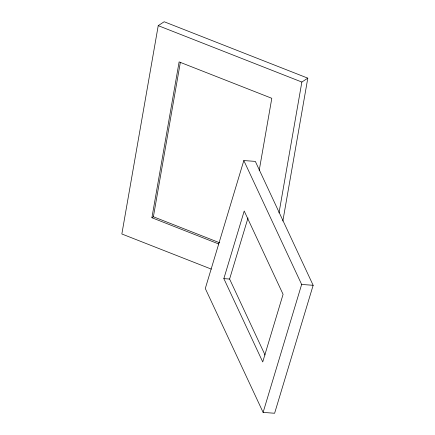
<?xml version="1.0" encoding="UTF-8"?>
<svg xmlns="http://www.w3.org/2000/svg" width="435" height="435" viewBox="0 0 435 435"><rect width="100%" height="100%" fill="white"/><g stroke="black" fill="none" stroke-linecap="round" stroke-linejoin="round"><path stroke-width="0.65" d="M282.848 221.051L307.806 78.153L164.174 21.75L158.231 25.649L121.849 233.981L211.301 269.107M218.74 243.981L151.902 217.734L179.117 61.9L271.804 98.299L259.189 170.531M151.902 217.734L153.386 216.76L180.367 62.265M279.004 212.927L301.857 82.052L307.806 78.153M243.828 160.553L205.293 288.508L263.11 412.402L274.615 413.25L313.151 285.295L255.334 161.396L243.828 160.553L301.645 284.446L263.11 412.402M223.851 278.623L244.209 211.018L283.087 294.332L262.729 361.936L223.851 278.623L229.604 279.047L265.051 355.009M229.604 279.047L248.004 217.94M301.645 284.446L313.151 285.295M158.231 25.649L301.857 82.052M153.386 216.76L219.593 242.757"/></g></svg>
